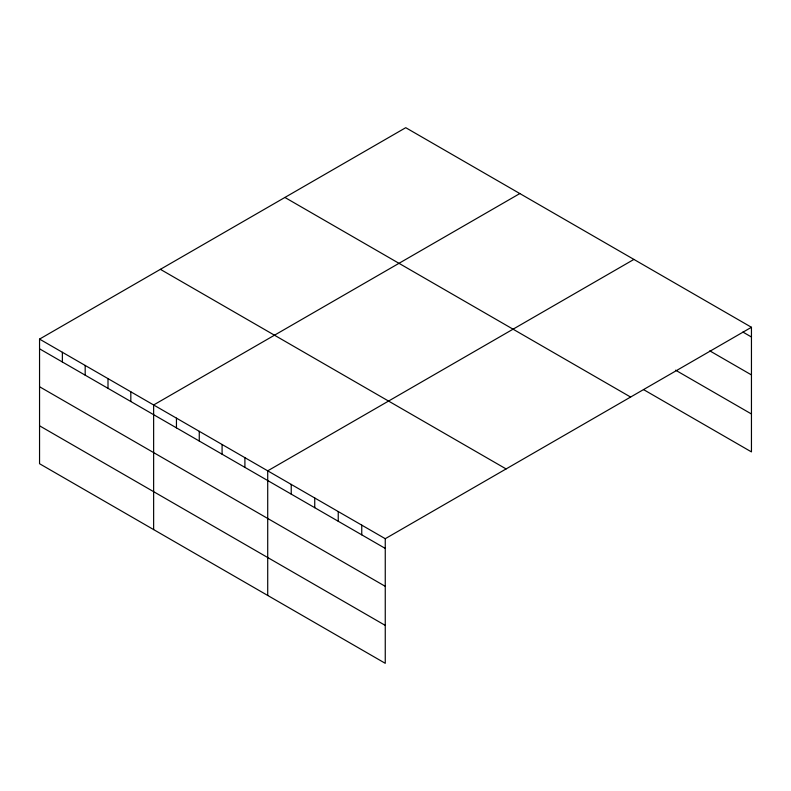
<?xml version="1.0" encoding="UTF-8"?>
<svg xmlns="http://www.w3.org/2000/svg" width="791" height="791" viewBox="0 0 791 791"><rect width="100%" height="100%" fill="white"/><g stroke="black" fill="none" stroke-linecap="round" stroke-linejoin="round"><path stroke-width="1.19" d="M39.55 339.102L385.257 538.701L385.257 663.313L39.55 463.724L39.55 339.102L405.743 127.687L751.45 327.276L751.45 451.898L643.528 389.587M519.825 193.558L153.632 404.972L153.632 529.584M633.907 259.418L267.714 470.833L267.714 595.455M385.257 538.701L751.45 327.276M742.897 332.062L751.45 336.996M709.774 350.848L751.45 374.914M675.583 370.178L751.45 413.98M284.898 197.453L630.605 397.052M160.395 269.335L506.102 468.934M39.55 348.821L385.257 548.41M39.55 386.74L385.257 586.329M39.55 425.805L385.257 625.394M361.754 525.125L361.754 534.835M338.241 511.55L338.241 521.269M314.739 497.984L314.739 507.693M291.226 484.408L291.226 494.118M244.903 457.663L244.903 467.372M222.083 444.493L222.083 454.202M199.263 431.322L199.263 441.032M176.452 418.142L176.452 427.862M130.822 391.802L130.822 401.512M108.001 378.622L108.001 388.341M85.181 365.452L85.181 375.161M62.37 352.282L62.37 361.991"/></g></svg>
